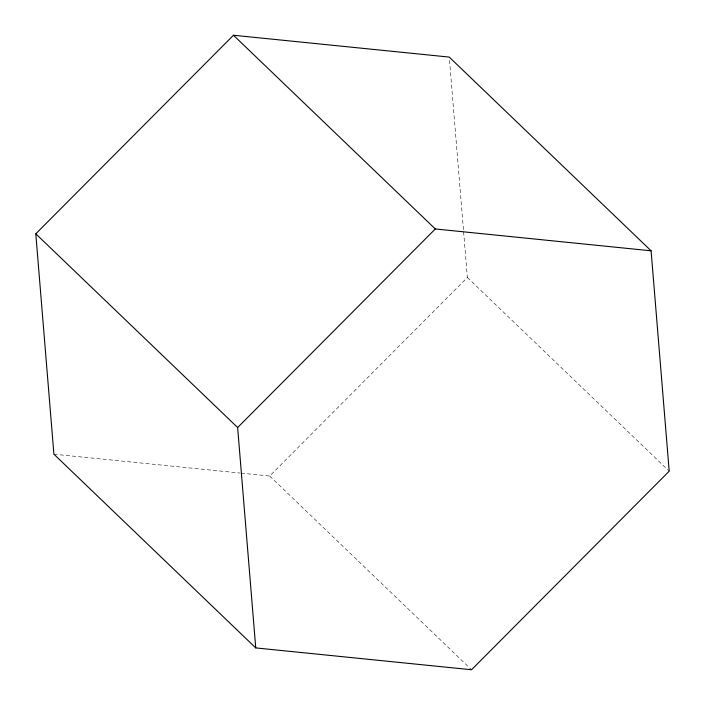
<?xml version="1.0" encoding="UTF-8"?>
<svg xmlns="http://www.w3.org/2000/svg" width="705" height="705" viewBox="0 0 705 705"><rect width="100%" height="100%" fill="white"/><g stroke="black" fill="none" stroke-linecap="round" stroke-linejoin="round"><path stroke-width="0.53" stroke-dasharray="3.52 2.64" d="M241.216 473.152L269.689 476.034L467.362 277.479L463.599 231.619M53.906 454.196L240.114 473.037M467.362 277.479L669.204 471.196M269.689 476.034L471.53 669.75M449.526 60.357L463.511 230.526"/><path stroke-width="1.06" d="M35.796 233.804L233.47 35.25L449.252 57.087L651.094 250.804L669.204 471.196L471.53 669.75L255.748 647.913L53.906 454.196L35.796 233.804L237.638 427.521L255.748 647.913M237.638 427.521L435.311 228.966L651.094 250.804M233.47 35.25L435.311 228.966"/></g></svg>
